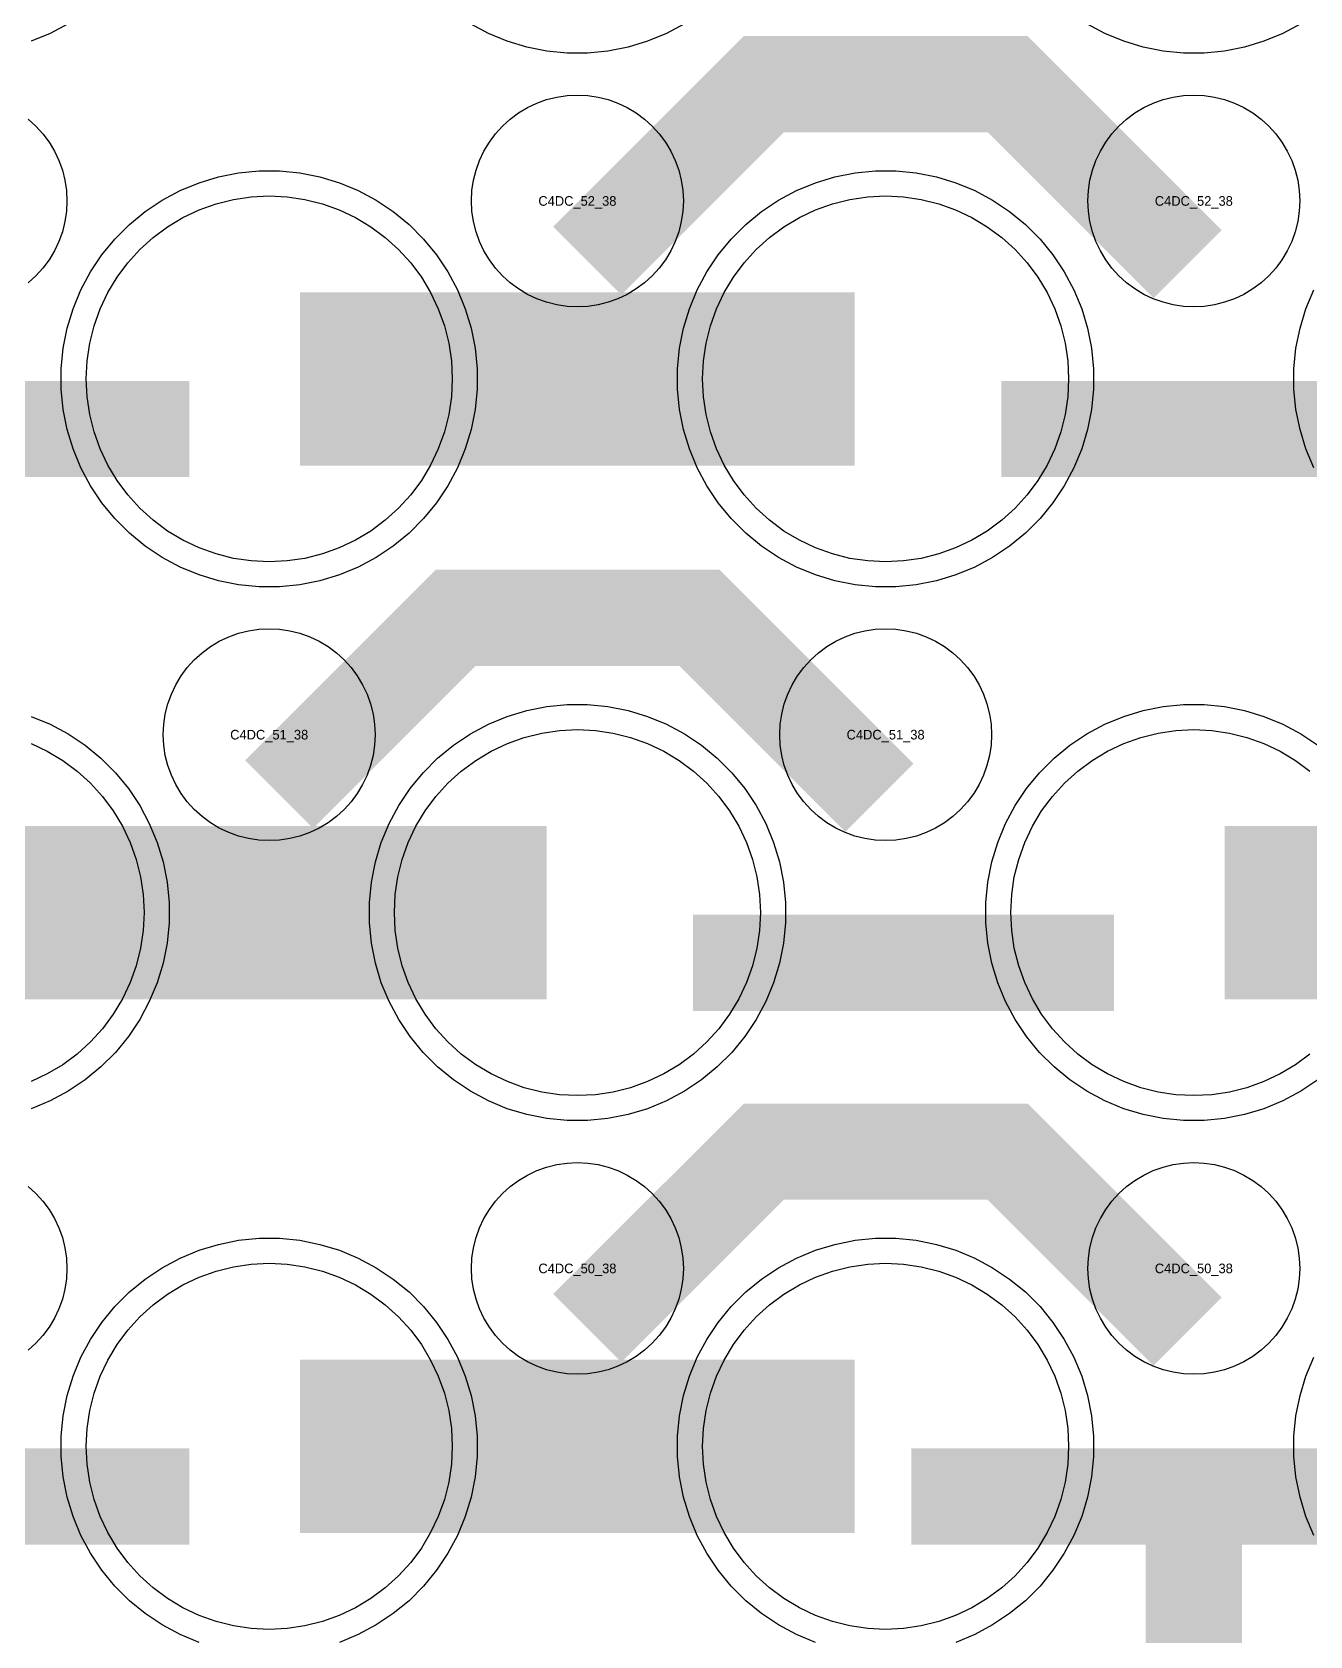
# Model space of a CAD drawing. Extents: x -11880 to 11880, y -14992 to 14992.
# Drawn here: x 98.5 to 430.1, y -7960.6 to -7544.2 of the extents above; entities that cross this region are included whole.
import ezdxf
from ezdxf.enums import TextEntityAlignment as Align

# ---------------------------------------------------------------- set-up
doc = ezdxf.new("R2010")
doc.units = 0
doc.header["$MEASUREMENT"] = 0
for name, color, linetype in [('GDS_775_DT_237', 138, 'CONTINUOUS'), ('RDL1_FS', 34, 'CONTINUOUS'), ('RDL_BS', 160, 'CONTINUOUS')]:
    doc.layers.add(name, color=color, linetype=linetype)

msp = doc.modelspace()

# ---------------------------------------------------------------- linework, layer by layer
at = {"layer": 'RDL1_FS'}
for points in [[(160, -7681.744), (155.343, -7681.515), (150.732, -7680.831), (146.209, -7679.699), (141.819, -7678.127), (137.605, -7676.135), (133.605, -7673.737), (129.86, -7670.959), (126.406, -7667.829), (123.276, -7664.375), (120.498, -7660.63), (118.1, -7656.63), (116.108, -7652.416), (114.536, -7648.026), (113.404, -7643.503), (112.72, -7638.892), (112.491, -7634.235), (112.72, -7629.578), (113.404, -7624.967), (114.536, -7620.444), (116.108, -7616.054), (118.1, -7611.84), (120.498, -7607.84), (123.276, -7604.095), (126.406, -7600.641), (129.86, -7597.511), (133.605, -7594.733), (137.605, -7592.335), (141.819, -7590.343), (146.209, -7588.771), (150.732, -7587.639), (155.343, -7586.955), (160, -7586.726), (164.657, -7586.955), (169.268, -7587.639), (173.791, -7588.771), (178.181, -7590.343), (182.395, -7592.335), (186.395, -7594.733), (190.14, -7597.511), (193.594, -7600.641), (196.724, -7604.095), (199.502, -7607.84), (201.9, -7611.84), (203.892, -7616.054), (205.464, -7620.444), (206.596, -7624.967), (207.28, -7629.578), (207.509, -7634.235), (207.28, -7638.892), (206.596, -7643.503), (205.464, -7648.026), (203.892, -7652.416), (201.9, -7656.63), (199.502, -7660.63), (196.724, -7664.375), (193.594, -7667.829), (190.14, -7670.959), (186.395, -7673.737), (182.395, -7676.135), (178.181, -7678.127), (173.791, -7679.699), (169.268, -7680.831), (164.657, -7681.515)], [(320, -7681.744), (315.343, -7681.515), (310.732, -7680.831), (306.209, -7679.699), (301.819, -7678.127), (297.605, -7676.135), (293.605, -7673.737), (289.86, -7670.959), (286.406, -7667.829), (283.276, -7664.375), (280.498, -7660.63), (278.1, -7656.63), (276.108, -7652.416), (274.536, -7648.026), (273.404, -7643.503), (272.72, -7638.892), (272.491, -7634.235), (272.72, -7629.578), (273.404, -7624.967), (274.536, -7620.444), (276.108, -7616.054), (278.1, -7611.84), (280.498, -7607.84), (283.276, -7604.095), (286.406, -7600.641), (289.86, -7597.511), (293.605, -7594.733), (297.605, -7592.335), (301.819, -7590.343), (306.209, -7588.771), (310.732, -7587.639), (315.343, -7586.955), (320, -7586.726), (324.657, -7586.955), (329.268, -7587.639), (333.791, -7588.771), (338.181, -7590.343), (342.395, -7592.335), (346.395, -7594.733), (350.14, -7597.511), (353.594, -7600.641), (356.724, -7604.095), (359.502, -7607.84), (361.9, -7611.84), (363.892, -7616.054), (365.464, -7620.444), (366.596, -7624.967), (367.28, -7629.578), (367.509, -7634.235), (367.28, -7638.892), (366.596, -7643.503), (365.464, -7648.026), (363.892, -7652.416), (361.9, -7656.63), (359.502, -7660.63), (356.724, -7664.375), (353.594, -7667.829), (350.14, -7670.959), (346.395, -7673.737), (342.395, -7676.135), (338.181, -7678.127), (333.791, -7679.699), (329.268, -7680.831), (324.657, -7681.515)], [(240, -7820.304), (235.343, -7820.075), (230.732, -7819.391), (226.209, -7818.259), (221.819, -7816.687), (217.605, -7814.695), (213.605, -7812.297), (209.86, -7809.519), (206.406, -7806.389), (203.276, -7802.935), (200.498, -7799.19), (198.1, -7795.19), (196.108, -7790.976), (194.536, -7786.586), (193.404, -7782.063), (192.72, -7777.452), (192.491, -7772.795), (192.72, -7768.138), (193.404, -7763.527), (194.536, -7759.004), (196.108, -7754.614), (198.1, -7750.4), (200.498, -7746.4), (203.276, -7742.655), (206.406, -7739.201), (209.86, -7736.071), (213.605, -7733.293), (217.605, -7730.895), (221.819, -7728.903), (226.209, -7727.331), (230.732, -7726.199), (235.343, -7725.515), (240, -7725.286), (244.657, -7725.515), (249.268, -7726.199), (253.791, -7727.331), (258.181, -7728.903), (262.395, -7730.895), (266.395, -7733.293), (270.14, -7736.071), (273.594, -7739.201), (276.724, -7742.655), (279.502, -7746.4), (281.9, -7750.4), (283.892, -7754.614), (285.464, -7759.004), (286.596, -7763.527), (287.28, -7768.138), (287.509, -7772.795), (287.28, -7777.452), (286.596, -7782.063), (285.464, -7786.586), (283.892, -7790.976), (281.9, -7795.19), (279.502, -7799.19), (276.724, -7802.935), (273.594, -7806.389), (270.14, -7809.519), (266.395, -7812.297), (262.395, -7814.695), (258.181, -7816.687), (253.791, -7818.259), (249.268, -7819.391), (244.657, -7820.075)]]:
    msp.add_lwpolyline(points, close=True, dxfattribs=at)
for points in [[(168.002, -7634.235, 45, 45, 0), (240.002, -7634.235, 45, 45, 0)], [(240.002, -7634.235, 45, 45, 0), (312.002, -7634.235, 45, 45, 0)], [(88.002, -7772.795, 45, 45, 0), (160.002, -7772.795, 45, 45, 0)], [(160.002, -7772.795, 45, 45, 0), (232.002, -7772.795, 45, 45, 0)], [(408.002, -7772.795, 45, 45, 0), (480.002, -7772.795, 45, 45, 0)]]:
    msp.add_lwpolyline(points, format="xyseb", dxfattribs=at)
for points in [[(430.14, -7809.519), (426.395, -7812.297), (422.395, -7814.695), (418.181, -7816.687), (413.791, -7818.259), (409.268, -7819.391), (404.657, -7820.075), (400, -7820.304), (395.343, -7820.075), (390.732, -7819.391), (386.209, -7818.259), (381.819, -7816.687), (377.605, -7814.695), (373.605, -7812.297), (369.86, -7809.519), (366.406, -7806.389), (363.276, -7802.935), (360.498, -7799.19), (358.1, -7795.19), (356.108, -7790.976), (354.536, -7786.586), (353.404, -7782.063), (352.72, -7777.452), (352.491, -7772.795), (352.72, -7768.138), (353.404, -7763.527), (354.536, -7759.004), (356.108, -7754.614), (358.1, -7750.4), (360.498, -7746.4), (363.276, -7742.655), (366.406, -7739.201), (369.86, -7736.071), (373.605, -7733.293), (377.605, -7730.895), (381.819, -7728.903), (386.209, -7727.331), (390.732, -7726.199), (395.343, -7725.515), (400, -7725.286), (404.657, -7725.515), (409.268, -7726.199), (413.791, -7727.331), (418.181, -7728.903), (422.395, -7730.895), (426.395, -7733.293), (430.14, -7736.071)], [(98.181, -7728.903), (102.395, -7730.895), (106.395, -7733.293), (110.14, -7736.071), (113.594, -7739.201), (116.724, -7742.655), (119.502, -7746.4), (121.9, -7750.4), (123.892, -7754.614), (125.464, -7759.004), (126.596, -7763.527), (127.28, -7768.138), (127.509, -7772.795), (127.28, -7777.452), (126.596, -7782.063), (125.464, -7786.586), (123.892, -7790.976), (121.9, -7795.19), (119.502, -7799.19), (116.724, -7802.935), (113.594, -7806.389), (110.14, -7809.519), (106.395, -7812.297), (102.395, -7814.695), (98.181, -7816.687)]]:
    msp.add_lwpolyline(points, dxfattribs=at)
at = {"layer": 'RDL1_FS', "color": 241, "true_color": 0xf7abae}
for points in [[(160, -7958.869), (155.343, -7958.64), (150.732, -7957.956), (146.209, -7956.824), (141.819, -7955.252), (137.605, -7953.26), (133.605, -7950.862), (129.86, -7948.084), (126.406, -7944.954), (123.276, -7941.5), (120.498, -7937.755), (118.1, -7933.755), (116.108, -7929.541), (114.536, -7925.151), (113.404, -7920.628), (112.72, -7916.017), (112.491, -7911.36), (112.72, -7906.703), (113.404, -7902.092), (114.536, -7897.569), (116.108, -7893.179), (118.1, -7888.965), (120.498, -7884.965), (123.276, -7881.22), (126.406, -7877.766), (129.86, -7874.636), (133.605, -7871.858), (137.605, -7869.46), (141.819, -7867.468), (146.209, -7865.896), (150.732, -7864.764), (155.343, -7864.08), (160, -7863.851), (164.657, -7864.08), (169.268, -7864.764), (173.791, -7865.896), (178.181, -7867.468), (182.395, -7869.46), (186.395, -7871.858), (190.14, -7874.636), (193.594, -7877.766), (196.724, -7881.22), (199.502, -7884.965), (201.9, -7888.965), (203.892, -7893.179), (205.464, -7897.569), (206.596, -7902.092), (207.28, -7906.703), (207.509, -7911.36), (207.28, -7916.017), (206.596, -7920.628), (205.464, -7925.151), (203.892, -7929.541), (201.9, -7933.755), (199.502, -7937.755), (196.724, -7941.5), (193.594, -7944.954), (190.14, -7948.084), (186.395, -7950.862), (182.395, -7953.26), (178.181, -7955.252), (173.791, -7956.824), (169.268, -7957.956), (164.657, -7958.64)], [(320, -7958.869), (315.343, -7958.64), (310.732, -7957.956), (306.209, -7956.824), (301.819, -7955.252), (297.605, -7953.26), (293.605, -7950.862), (289.86, -7948.084), (286.406, -7944.954), (283.276, -7941.5), (280.498, -7937.755), (278.1, -7933.755), (276.108, -7929.541), (274.536, -7925.151), (273.404, -7920.628), (272.72, -7916.017), (272.491, -7911.36), (272.72, -7906.703), (273.404, -7902.092), (274.536, -7897.569), (276.108, -7893.179), (278.1, -7888.965), (280.498, -7884.965), (283.276, -7881.22), (286.406, -7877.766), (289.86, -7874.636), (293.605, -7871.858), (297.605, -7869.46), (301.819, -7867.468), (306.209, -7865.896), (310.732, -7864.764), (315.343, -7864.08), (320, -7863.851), (324.657, -7864.08), (329.268, -7864.764), (333.791, -7865.896), (338.181, -7867.468), (342.395, -7869.46), (346.395, -7871.858), (350.14, -7874.636), (353.594, -7877.766), (356.724, -7881.22), (359.502, -7884.965), (361.9, -7888.965), (363.892, -7893.179), (365.464, -7897.569), (366.596, -7902.092), (367.28, -7906.703), (367.509, -7911.36), (367.28, -7916.017), (366.596, -7920.628), (365.464, -7925.151), (363.892, -7929.541), (361.9, -7933.755), (359.502, -7937.755), (356.724, -7941.5), (353.594, -7944.954), (350.14, -7948.084), (346.395, -7950.862), (342.395, -7953.26), (338.181, -7955.252), (333.791, -7956.824), (329.268, -7957.956), (324.657, -7958.64)]]:
    msp.add_lwpolyline(points, close=True, dxfattribs=at)
for points in [[(168.002, -7911.36, 45, 45, 0), (240.002, -7911.36, 45, 45, 0)], [(240.002, -7911.36, 45, 45, 0), (312.002, -7911.36, 45, 45, 0)]]:
    msp.add_lwpolyline(points, format="xyseb", dxfattribs=at)
at = {"layer": 'RDL_BS', "color": 241, "true_color": 0xf7abae}
for points in [[(107.777, -7542.053), (103.115, -7544.545), (98.205, -7546.576)], [(267.777, -7542.053), (263.115, -7544.545), (258.205, -7546.576), (253.165, -7548.107), (247.938, -7549.153), (242.644, -7549.67), (237.356, -7549.67), (232.062, -7549.153), (226.835, -7548.107), (221.795, -7546.576), (216.885, -7544.545), (212.223, -7542.053)], [(427.777, -7542.053), (423.115, -7544.545), (418.205, -7546.576), (413.165, -7548.107), (407.938, -7549.153), (402.644, -7549.67), (397.356, -7549.67), (392.062, -7549.153), (386.835, -7548.107), (381.795, -7546.576), (376.885, -7544.545), (372.223, -7542.053)], [(141.795, -7962.266), (136.885, -7960.235), (132.223, -7957.743), (127.809, -7954.796), (123.708, -7951.434), (119.926, -7947.652), (116.564, -7943.551), (113.617, -7939.137), (111.125, -7934.475), (109.094, -7929.565), (107.563, -7924.525), (106.517, -7919.298), (106, -7914.004), (106, -7908.716), (106.517, -7903.422), (107.563, -7898.195), (109.094, -7893.155), (111.125, -7888.245), (113.617, -7883.583), (116.564, -7879.169), (119.926, -7875.068), (123.708, -7871.286), (127.809, -7867.924), (132.223, -7864.977), (136.885, -7862.485), (141.795, -7860.454), (146.835, -7858.923), (152.062, -7857.877), (157.356, -7857.36), (162.644, -7857.36), (167.938, -7857.877), (173.165, -7858.923), (178.205, -7860.454), (183.115, -7862.485), (187.777, -7864.977), (192.191, -7867.924), (196.292, -7871.286), (200.074, -7875.068), (203.436, -7879.169), (206.383, -7883.583), (208.875, -7888.245), (210.906, -7893.155), (212.437, -7898.195), (213.483, -7903.422), (214, -7908.716), (214, -7914.004), (213.483, -7919.298), (212.437, -7924.525), (210.906, -7929.565), (208.875, -7934.475), (206.383, -7939.137), (203.436, -7943.551), (200.074, -7947.652), (196.292, -7951.434), (192.191, -7954.796), (187.777, -7957.743), (183.115, -7960.235), (178.205, -7962.266)], [(301.795, -7962.266), (296.885, -7960.235), (292.223, -7957.743), (287.809, -7954.796), (283.708, -7951.434), (279.926, -7947.652), (276.564, -7943.551), (273.617, -7939.137), (271.125, -7934.475), (269.094, -7929.565), (267.563, -7924.525), (266.517, -7919.298), (266, -7914.004), (266, -7908.716), (266.517, -7903.422), (267.563, -7898.195), (269.094, -7893.155), (271.125, -7888.245), (273.617, -7883.583), (276.564, -7879.169), (279.926, -7875.068), (283.708, -7871.286), (287.809, -7867.924), (292.223, -7864.977), (296.885, -7862.485), (301.795, -7860.454), (306.835, -7858.923), (312.062, -7857.877), (317.356, -7857.36), (322.644, -7857.36), (327.938, -7857.877), (333.165, -7858.923), (338.205, -7860.454), (343.115, -7862.485), (347.777, -7864.977), (352.191, -7867.924), (356.292, -7871.286), (360.074, -7875.068), (363.436, -7879.169), (366.383, -7883.583), (368.875, -7888.245), (370.906, -7893.155), (372.437, -7898.195), (373.483, -7903.422), (374, -7908.716), (374, -7914.004), (373.483, -7919.298), (372.437, -7924.525), (370.906, -7929.565), (368.875, -7934.475), (366.383, -7939.137), (363.436, -7943.551), (360.074, -7947.652), (356.292, -7951.434), (352.191, -7954.796), (347.777, -7957.743), (343.115, -7960.235), (338.205, -7962.266)], [(431.125, -7934.475), (429.094, -7929.565), (427.563, -7924.525), (426.517, -7919.298), (426, -7914.004), (426, -7908.716), (426.517, -7903.422), (427.563, -7898.195), (429.094, -7893.155), (431.125, -7888.245)]]:
    msp.add_lwpolyline(points, dxfattribs=at)
at = {"layer": 'RDL_BS'}
for points in [[(242.562, -7603.549, 25, 25, 0), (288.377, -7557.734, 25, 25, 0), (321.93, -7557.734, 25, 25, 0)], [(398.401, -7604.448, 25, 25, 0), (351.687, -7557.734, 25, 25, 0), (321.929, -7557.734, 25, 25, 0)], [(30.016, -7647.248, 25, 25, 0), (139.281, -7647.248, 25, 25, 0)], [(350.016, -7647.248, 25, 25, 0), (459.281, -7647.248, 25, 25, 0)], [(162.562, -7742.109, 25, 25, 0), (208.377, -7696.294, 25, 25, 0), (241.93, -7696.294, 25, 25, 0)], [(318.401, -7743.008, 25, 25, 0), (271.687, -7696.294, 25, 25, 0), (241.929, -7696.294, 25, 25, 0)], [(270.016, -7785.808, 25, 25, 0), (379.281, -7785.808, 25, 25, 0)], [(242.562, -7880.674, 25, 25, 0), (288.377, -7834.859, 25, 25, 0), (321.93, -7834.859, 25, 25, 0)], [(398.401, -7881.573, 25, 25, 0), (351.687, -7834.859, 25, 25, 0), (321.929, -7834.859, 25, 25, 0)], [(400, -7942.332, 25, 25, 0), (400, -7987.952, 25, 25, 0)]]:
    msp.add_lwpolyline(points, format="xyseb", dxfattribs=at)
for points in [[(240, -7615.541), (237.307, -7615.409), (234.635, -7615.013), (232.016, -7614.356), (229.481, -7613.449), (227.044, -7612.297), (224.72, -7610.904), (222.557, -7609.301), (220.558, -7607.489), (218.746, -7605.49), (217.143, -7603.327), (215.75, -7601.003), (214.598, -7598.566), (213.691, -7596.031), (213.034, -7593.412), (212.638, -7590.74), (212.506, -7588.047), (212.638, -7585.354), (213.034, -7582.682), (213.691, -7580.063), (214.598, -7577.528), (215.75, -7575.091), (217.143, -7572.767), (218.746, -7570.604), (220.558, -7568.605), (222.557, -7566.793), (224.72, -7565.19), (227.044, -7563.797), (229.481, -7562.645), (232.016, -7561.738), (234.635, -7561.081), (237.307, -7560.685), (240, -7560.553), (242.693, -7560.685), (245.365, -7561.081), (247.984, -7561.738), (250.519, -7562.645), (252.956, -7563.797), (255.28, -7565.19), (257.443, -7566.793), (259.442, -7568.605), (261.254, -7570.604), (262.857, -7572.767), (264.25, -7575.091), (265.402, -7577.528), (266.309, -7580.063), (266.966, -7582.682), (267.362, -7585.354), (267.494, -7588.047), (267.362, -7590.74), (266.966, -7593.412), (266.309, -7596.031), (265.402, -7598.566), (264.25, -7601.003), (262.857, -7603.327), (261.254, -7605.49), (259.442, -7607.489), (257.443, -7609.301), (255.28, -7610.904), (252.956, -7612.297), (250.519, -7613.449), (247.984, -7614.356), (245.365, -7615.013), (242.693, -7615.409)], [(400, -7615.541), (397.307, -7615.409), (394.635, -7615.013), (392.016, -7614.356), (389.481, -7613.449), (387.044, -7612.297), (384.72, -7610.904), (382.557, -7609.301), (380.558, -7607.489), (378.746, -7605.49), (377.143, -7603.327), (375.75, -7601.003), (374.598, -7598.566), (373.691, -7596.031), (373.034, -7593.412), (372.638, -7590.74), (372.506, -7588.047), (372.638, -7585.354), (373.034, -7582.682), (373.691, -7580.063), (374.598, -7577.528), (375.75, -7575.091), (377.143, -7572.767), (378.746, -7570.604), (380.558, -7568.605), (382.557, -7566.793), (384.72, -7565.19), (387.044, -7563.797), (389.481, -7562.645), (392.016, -7561.738), (394.635, -7561.081), (397.307, -7560.685), (400, -7560.553), (402.693, -7560.685), (405.365, -7561.081), (407.984, -7561.738), (410.519, -7562.645), (412.956, -7563.797), (415.28, -7565.19), (417.443, -7566.793), (419.442, -7568.605), (421.254, -7570.604), (422.857, -7572.767), (424.25, -7575.091), (425.402, -7577.528), (426.309, -7580.063), (426.966, -7582.682), (427.362, -7585.354), (427.494, -7588.047), (427.362, -7590.74), (426.966, -7593.412), (426.309, -7596.031), (425.402, -7598.566), (424.25, -7601.003), (422.857, -7603.327), (421.254, -7605.49), (419.442, -7607.489), (417.443, -7609.301), (415.28, -7610.904), (412.956, -7612.297), (410.519, -7613.449), (407.984, -7614.356), (405.365, -7615.013), (402.693, -7615.409)], [(157.356, -7688.235), (152.062, -7687.718), (146.835, -7686.672), (141.795, -7685.141), (136.885, -7683.11), (132.223, -7680.618), (127.809, -7677.671), (123.708, -7674.309), (119.926, -7670.527), (116.564, -7666.426), (113.617, -7662.012), (111.125, -7657.35), (109.094, -7652.44), (107.563, -7647.4), (106.517, -7642.173), (106, -7636.879), (106, -7631.591), (106.517, -7626.297), (107.563, -7621.07), (109.094, -7616.03), (111.125, -7611.12), (113.617, -7606.458), (116.564, -7602.044), (119.926, -7597.943), (123.708, -7594.161), (127.809, -7590.799), (132.223, -7587.852), (136.885, -7585.36), (141.795, -7583.329), (146.835, -7581.798), (152.062, -7580.752), (157.356, -7580.235), (162.644, -7580.235), (167.938, -7580.752), (173.165, -7581.798), (178.205, -7583.329), (183.115, -7585.36), (187.777, -7587.852), (192.191, -7590.799), (196.292, -7594.161), (200.074, -7597.943), (203.436, -7602.044), (206.383, -7606.458), (208.875, -7611.12), (210.906, -7616.03), (212.437, -7621.07), (213.483, -7626.297), (214, -7631.591), (214, -7636.879), (213.483, -7642.173), (212.437, -7647.4), (210.906, -7652.44), (208.875, -7657.35), (206.383, -7662.012), (203.436, -7666.426), (200.074, -7670.527), (196.292, -7674.309), (192.191, -7677.671), (187.777, -7680.618), (183.115, -7683.11), (178.205, -7685.141), (173.165, -7686.672), (167.938, -7687.718), (162.644, -7688.235)], [(317.356, -7688.235), (312.062, -7687.718), (306.835, -7686.672), (301.795, -7685.141), (296.885, -7683.11), (292.223, -7680.618), (287.809, -7677.671), (283.708, -7674.309), (279.926, -7670.527), (276.564, -7666.426), (273.617, -7662.012), (271.125, -7657.35), (269.094, -7652.44), (267.563, -7647.4), (266.517, -7642.173), (266, -7636.879), (266, -7631.591), (266.517, -7626.297), (267.563, -7621.07), (269.094, -7616.03), (271.125, -7611.12), (273.617, -7606.458), (276.564, -7602.044), (279.926, -7597.943), (283.708, -7594.161), (287.809, -7590.799), (292.223, -7587.852), (296.885, -7585.36), (301.795, -7583.329), (306.835, -7581.798), (312.062, -7580.752), (317.356, -7580.235), (322.644, -7580.235), (327.938, -7580.752), (333.165, -7581.798), (338.205, -7583.329), (343.115, -7585.36), (347.777, -7587.852), (352.191, -7590.799), (356.292, -7594.161), (360.074, -7597.943), (363.436, -7602.044), (366.383, -7606.458), (368.875, -7611.12), (370.906, -7616.03), (372.437, -7621.07), (373.483, -7626.297), (374, -7631.591), (374, -7636.879), (373.483, -7642.173), (372.437, -7647.4), (370.906, -7652.44), (368.875, -7657.35), (366.383, -7662.012), (363.436, -7666.426), (360.074, -7670.527), (356.292, -7674.309), (352.191, -7677.671), (347.777, -7680.618), (343.115, -7683.11), (338.205, -7685.141), (333.165, -7686.672), (327.938, -7687.718), (322.644, -7688.235)], [(160, -7754.101), (157.307, -7753.969), (154.635, -7753.573), (152.016, -7752.916), (149.481, -7752.009), (147.044, -7750.857), (144.72, -7749.464), (142.557, -7747.861), (140.558, -7746.049), (138.746, -7744.05), (137.143, -7741.887), (135.75, -7739.563), (134.598, -7737.126), (133.691, -7734.591), (133.034, -7731.972), (132.638, -7729.3), (132.506, -7726.607), (132.638, -7723.914), (133.034, -7721.242), (133.691, -7718.623), (134.598, -7716.088), (135.75, -7713.651), (137.143, -7711.327), (138.746, -7709.164), (140.558, -7707.165), (142.557, -7705.353), (144.72, -7703.75), (147.044, -7702.357), (149.481, -7701.205), (152.016, -7700.298), (154.635, -7699.641), (157.307, -7699.245), (160, -7699.113), (162.693, -7699.245), (165.365, -7699.641), (167.984, -7700.298), (170.519, -7701.205), (172.956, -7702.357), (175.28, -7703.75), (177.443, -7705.353), (179.442, -7707.165), (181.254, -7709.164), (182.857, -7711.327), (184.25, -7713.651), (185.402, -7716.088), (186.309, -7718.623), (186.966, -7721.242), (187.362, -7723.914), (187.494, -7726.607), (187.362, -7729.3), (186.966, -7731.972), (186.309, -7734.591), (185.402, -7737.126), (184.25, -7739.563), (182.857, -7741.887), (181.254, -7744.05), (179.442, -7746.049), (177.443, -7747.861), (175.28, -7749.464), (172.956, -7750.857), (170.519, -7752.009), (167.984, -7752.916), (165.365, -7753.573), (162.693, -7753.969)], [(320, -7754.101), (317.307, -7753.969), (314.635, -7753.573), (312.016, -7752.916), (309.481, -7752.009), (307.044, -7750.857), (304.72, -7749.464), (302.557, -7747.861), (300.558, -7746.049), (298.746, -7744.05), (297.143, -7741.887), (295.75, -7739.563), (294.598, -7737.126), (293.691, -7734.591), (293.034, -7731.972), (292.638, -7729.3), (292.506, -7726.607), (292.638, -7723.914), (293.034, -7721.242), (293.691, -7718.623), (294.598, -7716.088), (295.75, -7713.651), (297.143, -7711.327), (298.746, -7709.164), (300.558, -7707.165), (302.557, -7705.353), (304.72, -7703.75), (307.044, -7702.357), (309.481, -7701.205), (312.016, -7700.298), (314.635, -7699.641), (317.307, -7699.245), (320, -7699.113), (322.693, -7699.245), (325.365, -7699.641), (327.984, -7700.298), (330.519, -7701.205), (332.956, -7702.357), (335.28, -7703.75), (337.443, -7705.353), (339.442, -7707.165), (341.254, -7709.164), (342.857, -7711.327), (344.25, -7713.651), (345.402, -7716.088), (346.309, -7718.623), (346.966, -7721.242), (347.362, -7723.914), (347.494, -7726.607), (347.362, -7729.3), (346.966, -7731.972), (346.309, -7734.591), (345.402, -7737.126), (344.25, -7739.563), (342.857, -7741.887), (341.254, -7744.05), (339.442, -7746.049), (337.443, -7747.861), (335.28, -7749.464), (332.956, -7750.857), (330.519, -7752.009), (327.984, -7752.916), (325.365, -7753.573), (322.693, -7753.969)], [(237.356, -7826.795), (232.062, -7826.278), (226.835, -7825.232), (221.795, -7823.701), (216.885, -7821.67), (212.223, -7819.178), (207.809, -7816.231), (203.708, -7812.869), (199.926, -7809.087), (196.564, -7804.986), (193.617, -7800.572), (191.125, -7795.91), (189.094, -7791), (187.563, -7785.96), (186.517, -7780.733), (186, -7775.439), (186, -7770.151), (186.517, -7764.857), (187.563, -7759.63), (189.094, -7754.59), (191.125, -7749.68), (193.617, -7745.018), (196.564, -7740.604), (199.926, -7736.503), (203.708, -7732.721), (207.809, -7729.359), (212.223, -7726.412), (216.885, -7723.92), (221.795, -7721.889), (226.835, -7720.358), (232.062, -7719.312), (237.356, -7718.795), (242.644, -7718.795), (247.938, -7719.312), (253.165, -7720.358), (258.205, -7721.889), (263.115, -7723.92), (267.777, -7726.412), (272.191, -7729.359), (276.292, -7732.721), (280.074, -7736.503), (283.436, -7740.604), (286.383, -7745.018), (288.875, -7749.68), (290.906, -7754.59), (292.437, -7759.63), (293.483, -7764.857), (294, -7770.151), (294, -7775.439), (293.483, -7780.733), (292.437, -7785.96), (290.906, -7791), (288.875, -7795.91), (286.383, -7800.572), (283.436, -7804.986), (280.074, -7809.087), (276.292, -7812.869), (272.191, -7816.231), (267.777, -7819.178), (263.115, -7821.67), (258.205, -7823.701), (253.165, -7825.232), (247.938, -7826.278), (242.644, -7826.795)], [(240, -7892.666), (237.307, -7892.534), (234.635, -7892.138), (232.016, -7891.481), (229.481, -7890.574), (227.044, -7889.422), (224.72, -7888.029), (222.557, -7886.426), (220.558, -7884.614), (218.746, -7882.615), (217.143, -7880.452), (215.75, -7878.128), (214.598, -7875.691), (213.691, -7873.156), (213.034, -7870.537), (212.638, -7867.865), (212.506, -7865.172), (212.638, -7862.479), (213.034, -7859.807), (213.691, -7857.188), (214.598, -7854.653), (215.75, -7852.216), (217.143, -7849.892), (218.746, -7847.729), (220.558, -7845.73), (222.557, -7843.918), (224.72, -7842.315), (227.044, -7840.922), (229.481, -7839.77), (232.016, -7838.863), (234.635, -7838.206), (237.307, -7837.81), (240, -7837.678), (242.693, -7837.81), (245.365, -7838.206), (247.984, -7838.863), (250.519, -7839.77), (252.956, -7840.922), (255.28, -7842.315), (257.443, -7843.918), (259.442, -7845.73), (261.254, -7847.729), (262.857, -7849.892), (264.25, -7852.216), (265.402, -7854.653), (266.309, -7857.188), (266.966, -7859.807), (267.362, -7862.479), (267.494, -7865.172), (267.362, -7867.865), (266.966, -7870.537), (266.309, -7873.156), (265.402, -7875.691), (264.25, -7878.128), (262.857, -7880.452), (261.254, -7882.615), (259.442, -7884.614), (257.443, -7886.426), (255.28, -7888.029), (252.956, -7889.422), (250.519, -7890.574), (247.984, -7891.481), (245.365, -7892.138), (242.693, -7892.534)], [(400, -7892.666), (397.307, -7892.534), (394.635, -7892.138), (392.016, -7891.481), (389.481, -7890.574), (387.044, -7889.422), (384.72, -7888.029), (382.557, -7886.426), (380.558, -7884.614), (378.746, -7882.615), (377.143, -7880.452), (375.75, -7878.128), (374.598, -7875.691), (373.691, -7873.156), (373.034, -7870.537), (372.638, -7867.865), (372.506, -7865.172), (372.638, -7862.479), (373.034, -7859.807), (373.691, -7857.188), (374.598, -7854.653), (375.75, -7852.216), (377.143, -7849.892), (378.746, -7847.729), (380.558, -7845.73), (382.557, -7843.918), (384.72, -7842.315), (387.044, -7840.922), (389.481, -7839.77), (392.016, -7838.863), (394.635, -7838.206), (397.307, -7837.81), (400, -7837.678), (402.693, -7837.81), (405.365, -7838.206), (407.984, -7838.863), (410.519, -7839.77), (412.956, -7840.922), (415.28, -7842.315), (417.443, -7843.918), (419.442, -7845.73), (421.254, -7847.729), (422.857, -7849.892), (424.25, -7852.216), (425.402, -7854.653), (426.309, -7857.188), (426.966, -7859.807), (427.362, -7862.479), (427.494, -7865.172), (427.362, -7867.865), (426.966, -7870.537), (426.309, -7873.156), (425.402, -7875.691), (424.25, -7878.128), (422.857, -7880.452), (421.254, -7882.615), (419.442, -7884.614), (417.443, -7886.426), (415.28, -7888.029), (412.956, -7889.422), (410.519, -7890.574), (407.984, -7891.481), (405.365, -7892.138), (402.693, -7892.534)]]:
    msp.add_lwpolyline(points, close=True, dxfattribs=at)
for points in [[(97.443, -7566.793), (99.442, -7568.605), (101.254, -7570.604), (102.857, -7572.767), (104.25, -7575.091), (105.402, -7577.528), (106.309, -7580.063), (106.966, -7582.682), (107.362, -7585.354), (107.494, -7588.047), (107.362, -7590.74), (106.966, -7593.412), (106.309, -7596.031), (105.402, -7598.566), (104.25, -7601.003), (102.857, -7603.327), (101.254, -7605.49), (99.442, -7607.489), (97.443, -7609.301)], [(431.125, -7657.35), (429.094, -7652.44), (427.563, -7647.4), (426.517, -7642.173), (426, -7636.879), (426, -7631.591), (426.517, -7626.297), (427.563, -7621.07), (429.094, -7616.03), (431.125, -7611.12)], [(432.191, -7816.231), (427.777, -7819.178), (423.115, -7821.67), (418.205, -7823.701), (413.165, -7825.232), (407.938, -7826.278), (402.644, -7826.795), (397.356, -7826.795), (392.062, -7826.278), (386.835, -7825.232), (381.795, -7823.701), (376.885, -7821.67), (372.223, -7819.178), (367.809, -7816.231), (363.708, -7812.869), (359.926, -7809.087), (356.564, -7804.986), (353.617, -7800.572), (351.125, -7795.91), (349.094, -7791), (347.563, -7785.96), (346.517, -7780.733), (346, -7775.439), (346, -7770.151), (346.517, -7764.857), (347.563, -7759.63), (349.094, -7754.59), (351.125, -7749.68), (353.617, -7745.018), (356.564, -7740.604), (359.926, -7736.503), (363.708, -7732.721), (367.809, -7729.359), (372.223, -7726.412), (376.885, -7723.92), (381.795, -7721.889), (386.835, -7720.358), (392.062, -7719.312), (397.356, -7718.795), (402.644, -7718.795), (407.938, -7719.312), (413.165, -7720.358), (418.205, -7721.889), (423.115, -7723.92), (427.777, -7726.412), (432.191, -7729.359)], [(98.205, -7721.889), (103.115, -7723.92), (107.777, -7726.412), (112.191, -7729.359), (116.292, -7732.721), (120.074, -7736.503), (123.436, -7740.604), (126.383, -7745.018), (128.875, -7749.68), (130.906, -7754.59), (132.437, -7759.63), (133.483, -7764.857), (134, -7770.151), (134, -7775.439), (133.483, -7780.733), (132.437, -7785.96), (130.906, -7791), (128.875, -7795.91), (126.383, -7800.572), (123.436, -7804.986), (120.074, -7809.087), (116.292, -7812.869), (112.191, -7816.231), (107.777, -7819.178), (103.115, -7821.67), (98.205, -7823.701)], [(97.443, -7843.918), (99.442, -7845.73), (101.254, -7847.729), (102.857, -7849.892), (104.25, -7852.216), (105.402, -7854.653), (106.309, -7857.188), (106.966, -7859.807), (107.362, -7862.479), (107.494, -7865.172), (107.362, -7867.865), (106.966, -7870.537), (106.309, -7873.156), (105.402, -7875.691), (104.25, -7878.128), (102.857, -7880.452), (101.254, -7882.615), (99.442, -7884.614), (97.443, -7886.426)]]:
    msp.add_lwpolyline(points, dxfattribs=at)
at = {"layer": 'RDL_BS', "color": 241, "true_color": 0xf7abae}
for points in [[(400, -8018.64, 25, 25, 0), (400, -7911.863, 25, 25, 0)], [(30.016, -7924.373, 25, 25, 0), (139.281, -7924.373, 25, 25, 0)], [(412.5, -7924.363, 25, 25, 0), (326.667, -7924.363, 25, 25, 0)], [(372.944, -7924.363, 25, 25, 0), (331.74, -7924.363, 25, 25, 0)], [(350.016, -7924.373, 25, 25, 0), (459.281, -7924.373, 25, 25, 0)]]:
    msp.add_lwpolyline(points, format="xyseb", dxfattribs=at)

# ---------------------------------------------------------------- texts
at = {"layer": 'GDS_775_DT_237'}
for s, p in [('C4DC_52_38', (240, -7588.047)), ('C4DC_52_38', (240, -7588.047)), ('C4DC_52_38', (400, -7588.047)), ('C4DC_52_38', (400, -7588.047)), ('C4DC_51_38', (160, -7726.607)), ('C4DC_51_38', (160, -7726.607)), ('C4DC_51_38', (320, -7726.607)), ('C4DC_51_38', (320, -7726.607)), ('C4DC_50_38', (240, -7865.172)), ('C4DC_50_38', (240, -7865.172)), ('C4DC_50_38', (400, -7865.172)), ('C4DC_50_38', (400, -7865.172))]:
    msp.add_text(s, height=2.5, dxfattribs=at).set_placement(p, align=Align.MIDDLE_CENTER)

doc.saveas('drawing.dxf')
